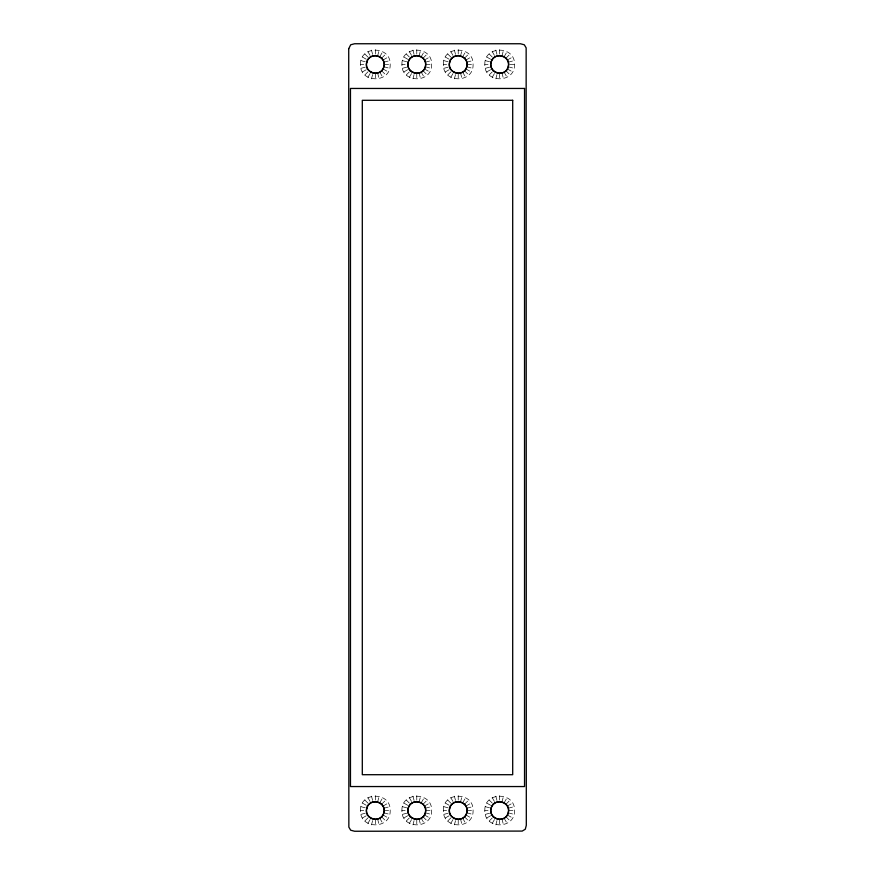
<?xml version="1.0" encoding="UTF-8"?>
<svg xmlns="http://www.w3.org/2000/svg" width="875" height="875" viewBox="0 0 875 875"><rect width="100%" height="100%" fill="white"/><g stroke="black" fill="none" stroke-linecap="round" stroke-linejoin="round"><path stroke-width="0.66" stroke-dasharray="4.38 3.28" d="M360.478 64.477C359.756 45.391 390.906 45.391 390.184 64.477C390.906 83.552 359.756 83.552 360.478 64.477L366.45 64.477M401.92 64.477C401.198 45.391 432.348 45.391 431.627 64.477C432.348 83.552 401.198 83.552 401.92 64.477L407.892 64.477M443.373 64.477C442.652 45.391 473.802 45.391 473.08 64.477C473.802 83.552 442.652 83.552 443.373 64.477L449.345 64.477M360.478 810.523C359.756 791.448 390.906 791.448 390.184 810.523C390.906 829.609 359.756 829.609 360.478 810.523L366.45 810.523M484.816 64.477C484.094 45.391 515.244 45.391 514.522 64.477C515.244 83.552 484.094 83.552 484.816 64.477L490.788 64.477M401.92 810.523C401.198 791.448 432.348 791.448 431.627 810.523C432.348 829.609 401.198 829.609 401.92 810.523L407.892 810.523M443.373 810.523C442.652 791.448 473.802 791.448 473.08 810.523C473.802 829.609 442.652 829.609 443.373 810.523L449.345 810.523M484.816 810.523C484.094 791.448 515.244 791.448 514.522 810.523C515.244 829.609 484.094 829.609 484.816 810.523L490.788 810.523M371.481 78.827L373.034 73.052M377.628 55.891L379.17 50.127M412.934 78.827L414.477 73.052M419.07 55.891L420.623 50.127M454.377 78.827L455.93 73.052M460.523 55.891L462.066 50.127M495.83 78.827L497.372 73.052M501.966 55.891L503.519 50.127M371.481 824.873L373.034 819.109M377.628 801.948L379.17 796.173M412.934 824.873L414.477 819.109M419.07 801.948L420.623 796.173M454.377 824.873L455.93 819.109M460.523 801.948L462.066 796.173M495.83 824.873L497.372 819.109M501.966 801.948L503.519 796.173M367.905 77.339L370.891 72.166M379.772 56.777L382.758 51.614M409.347 77.339L412.333 72.166M421.214 56.777L424.2 51.614M450.8 77.339L453.786 72.166M462.667 56.777L465.653 51.614M492.242 77.339L495.228 72.166M504.109 56.777L507.095 51.614M367.905 823.386L370.891 818.223M379.772 802.834L382.758 797.661M409.347 823.386L412.333 818.223M421.214 802.834L424.2 797.661M450.8 823.386L453.786 818.223M462.667 802.834L465.653 797.661M492.242 823.386L495.228 818.223M504.109 802.834L507.095 797.661M364.82 74.977L369.053 70.755M381.609 58.198L385.831 53.966M406.273 74.977L410.495 70.755M423.052 58.198L427.284 53.966M447.716 74.977L451.948 70.755M464.505 58.198L468.727 53.966M489.169 74.977L493.391 70.755M505.947 58.198L510.18 53.966M364.82 821.034L369.053 816.802M381.609 804.245L385.831 800.023M406.273 821.034L410.495 816.802M423.052 804.245L427.284 800.023M447.716 821.034L451.948 816.802M464.505 804.245L468.727 800.023M489.169 821.034L493.391 816.802M505.947 804.245L510.18 800.023M362.469 71.903L367.642 68.917M383.02 60.036L388.194 57.05M403.911 71.903L409.084 68.917M424.473 60.036L429.636 57.05M445.364 71.903L450.527 68.917M465.916 60.036L471.089 57.05M486.806 71.903L491.98 68.917M507.358 60.036L512.531 57.05M362.469 817.95L367.642 814.964M383.02 806.083L388.194 803.097M403.911 817.95L409.084 814.964M424.473 806.083L429.636 803.097M445.364 817.95L450.527 814.964M465.916 806.083L471.089 803.097M486.806 817.95L491.98 814.964M507.358 806.083L512.531 803.097M360.981 68.316L366.745 66.773M383.906 62.18L389.681 60.627M402.423 68.316L408.198 66.773M425.359 62.18L431.123 60.627M443.877 68.316L449.641 66.773M466.802 62.18L472.577 60.627M485.319 68.316L491.094 66.773M508.255 62.18L514.019 60.627M360.981 814.373L366.745 812.82M383.906 808.227L389.681 806.684M402.423 814.373L408.198 812.82M425.359 808.227L431.123 806.684M443.877 814.373L449.641 812.82M466.802 808.227L472.577 806.684M485.319 814.373L491.094 812.82M508.255 808.227L514.019 806.684M384.212 64.477L390.184 64.477M425.655 64.477L431.627 64.477M467.108 64.477L473.08 64.477M509.742 64.477L514.522 64.477M384.212 810.523L390.184 810.523M425.655 810.523L431.627 810.523M467.108 810.523L473.08 810.523M508.55 810.523L514.522 810.523M485.319 60.627L491.094 62.18M508.255 66.773L514.019 68.316M443.877 60.627L449.641 62.18M466.802 66.773L472.577 68.316M402.423 60.627L408.198 62.18M425.359 66.773L431.123 68.316M360.981 60.627L366.745 62.18M383.906 66.773L389.681 68.316M485.319 806.684L491.094 808.227M508.255 812.82L514.019 814.373M443.877 806.684L449.641 808.227M466.802 812.82L472.577 814.373M402.423 806.684L408.198 808.227M425.359 812.82L431.123 814.373M360.981 806.684L366.745 808.227M383.906 812.82L389.681 814.373M486.806 57.05L491.98 60.036M507.358 68.917L512.531 71.903M445.364 57.05L450.527 60.036M465.916 68.917L471.089 71.903M403.911 57.05L409.084 60.036M424.473 68.917L429.636 71.903M362.469 57.05L367.642 60.036M383.02 68.917L388.194 71.903M486.806 803.097L491.98 806.083M507.358 814.964L512.531 817.95M445.364 803.097L450.527 806.083M465.916 814.964L471.089 817.95M403.911 803.097L409.084 806.083M424.473 814.964L429.636 817.95M362.469 803.097L367.642 806.083M383.02 814.964L388.194 817.95M489.169 53.966L493.391 58.198M505.947 70.755L510.18 74.977M447.716 53.966L451.948 58.198M464.505 70.755L468.727 74.977M406.273 53.966L410.495 58.198M423.052 70.755L427.284 74.977M364.82 53.966L369.053 58.198M381.609 70.755L385.831 74.977M489.169 800.023L493.391 804.245M505.947 816.802L510.18 821.034M447.716 800.023L451.948 804.245M464.505 816.802L468.727 821.034M406.273 800.023L410.495 804.245M423.052 816.802L427.284 821.034M364.82 800.023L369.053 804.245M381.609 816.802L385.831 821.034M492.242 51.614L495.228 56.777M504.109 72.166L507.095 77.339M450.8 51.614L453.786 56.777M462.667 72.166L465.653 77.339M409.347 51.614L412.333 56.777M421.214 72.166L424.2 77.339M367.905 51.614L370.891 56.777M379.772 72.166L382.758 77.339M492.242 797.661L495.228 802.834M504.109 818.223L507.095 823.386M450.8 797.661L453.786 802.834M462.667 818.223L465.653 823.386M409.347 797.661L412.333 802.834M421.214 818.223L424.2 823.386M367.905 797.661L370.891 802.834M379.772 818.223L382.758 823.386M495.83 50.127L497.372 55.891M501.966 73.052L503.519 78.827M454.377 50.127L455.93 55.891M460.523 73.052L462.066 78.827M412.934 50.127L414.477 55.891M419.07 73.052L420.623 78.827M371.481 50.127L373.034 55.891M377.628 73.052L379.17 78.827M495.83 796.173L497.372 801.948M501.966 819.109L503.519 824.873M454.377 796.173L455.93 801.948M460.523 819.109L462.066 824.873M412.934 796.173L414.477 801.948M419.07 819.109L420.623 824.873M371.481 796.173L373.034 801.948M377.628 819.109L379.17 824.873M499.669 49.623L499.669 55.595M499.669 73.358L499.669 79.33M499.669 795.67L499.669 801.642M499.669 819.405L499.669 825.377M458.227 49.623L458.227 55.595M458.227 73.358L458.227 79.33M458.227 795.67L458.227 801.642M458.227 819.405L458.227 825.377M416.773 49.623L416.773 55.595M416.773 73.358L416.773 79.33M416.773 795.67L416.773 801.642M416.773 819.405L416.773 825.377M375.331 49.623L375.331 55.595M375.331 73.358L375.331 79.33M375.331 795.67L375.331 801.642M375.331 819.405L375.331 825.377"/><path stroke-width="1.31" d="M348.72 48.727L348.852 827.138L350.7 830.222L354.605 831.25L522.2 831.086L525.284 829.237L526.312 825.333L526.148 47.862L524.3 44.778L520.395 43.75L354.605 43.75L350.7 44.778L348.72 48.727M366.745 62.18C363.377 73.084 381.369 77.908 383.906 66.773C387.275 55.869 369.283 51.045 366.745 62.18M408.198 62.18C404.83 73.084 422.822 77.908 425.359 66.773C428.728 55.869 410.736 51.045 408.198 62.18M449.641 62.18C446.272 73.084 464.264 77.908 466.802 66.773C470.17 55.869 452.178 51.045 449.641 62.18M366.745 808.227C363.377 819.131 381.369 823.955 383.906 812.82C387.275 801.916 369.283 797.092 366.745 808.227M491.094 62.18C487.725 73.084 505.717 77.908 508.255 66.773C511.623 55.869 493.631 51.045 491.094 62.18M408.198 808.227C404.83 819.131 422.822 823.955 425.359 812.82C428.728 801.916 410.736 797.092 408.198 808.227M449.641 808.227C446.272 819.131 464.264 823.955 466.802 812.82C470.17 801.916 452.178 797.092 449.641 808.227M491.094 808.227C487.725 819.131 505.717 823.955 508.255 812.82C511.623 801.916 493.631 797.092 491.094 808.227M524.541 88.452L350.459 88.452L350.459 786.548L524.541 786.548L524.541 88.452M512.695 100.297L362.305 100.297L362.305 774.703L512.695 774.703L512.695 100.297M369.053 816.802A8.881 8.881 0 0 0 383.906 812.82A8.881 8.881 0 0 0 373.034 801.948A8.881 8.881 0 0 0 369.053 816.802M412.333 818.223A8.881 8.881 0 0 0 425.655 810.523A8.881 8.881 0 0 0 412.333 802.834A8.881 8.881 0 0 0 412.333 818.223M453.786 818.223A8.881 8.881 0 0 0 467.108 810.523A8.881 8.881 0 0 0 453.786 802.834A8.881 8.881 0 0 0 453.786 818.223M493.391 816.802A8.881 8.881 0 0 0 508.255 812.82A8.881 8.881 0 0 0 497.372 801.948A8.881 8.881 0 0 0 493.391 816.802M370.891 72.166A8.881 8.881 0 0 0 384.212 64.477A8.881 8.881 0 0 0 370.891 56.777A8.881 8.881 0 0 0 370.891 72.166M412.333 72.166A8.881 8.881 0 0 0 425.655 64.477A8.881 8.881 0 0 0 412.333 56.777A8.881 8.881 0 0 0 412.333 72.166M453.786 72.166A8.881 8.881 0 0 0 467.108 64.477A8.881 8.881 0 0 0 453.786 56.777A8.881 8.881 0 0 0 453.786 72.166M493.391 70.755A8.881 8.881 0 0 0 508.255 66.773A8.881 8.881 0 0 0 497.372 55.891A8.881 8.881 0 0 0 493.391 70.755"/></g></svg>
